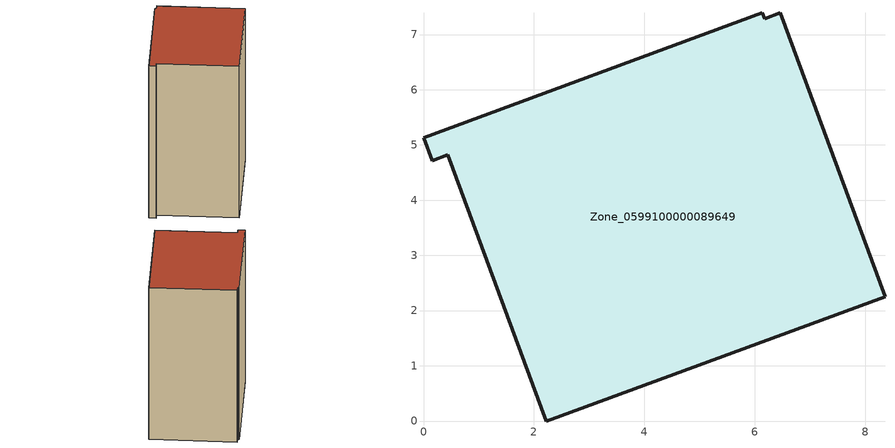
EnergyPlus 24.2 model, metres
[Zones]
Zone_0599100000089649
 floor ground (C_G): 6.18,7.29 6.46,7.39 8.36,2.25 2.22,0 0.44,4.82 0.16,4.71 0,5.13 6.14,7.39 z0
 wall outside (C_F): 6.14,7.39 0,5.13 0.16,4.71 0.44,4.82 2.22,0 8.36,2.25 6.46,7.39 6.18,7.29 6.14,7.39 z0:11.21
 roof outside (C_R): 6.18,7.29 6.14,7.39 0,5.13 0.16,4.71 0.44,4.82 2.22,0 8.36,2.25 6.46,7.39 z11.21
[BUILDING]
Pand.0599100000089649: North Axis=0; Terrain=City; Loads Convergence Tolerance Value=0.04; Temperature Convergence Tolerance Value=0.4; Solar Distribution=FullExterior; Maximum Number of Warmup Days=25; Minimum Number of Warmup Days=1
[Site:Location]
Rotterdam.The.Hague.AP_ZH_NLD Design_Conditions: Latitude=51.96; Longitude=4.45; Time Zone=1; Elevation=-4.5
[SITE:GROUNDTEMPERATURE:BUILDINGSURFACE]
18, 18, 18, 18, 18, 18, 18, 18, 18, 18, 18, 18
[MATERIAL] Thermal Absorptance=0.9; Solar Absorptance=0.7; Visible Absorptance=0.7
Name | Roughness | Thickness | Conductivity | Density | Specific Heat
G.TI.1946 | MediumSmooth | 0.15 | 1 | 540 | 1210
F.TI.1946 | Rough | 0.3 | 0.857143 | 1920 | 840
R.TI.1946 | MediumRough | 0.2 | 0.1 | 1500 | 1000
[CONSTRUCTION]
C_G: G.TI.1946
C_F: F.TI.1946
C_R: R.TI.1946
[ZONE]
Zone_0599100000089649: Type=1; Multiplier=1; Ceiling Height=Autocalculate; Volume=Autocalculate; Floor Area=autocalculate; Part of Total Floor Area=Yes
[ZONEINFILTRATION:DESIGNFLOWRATE]
Infil_Zone_0599100000089649: Zone or ZoneList or Space or SpaceList=Zone_0599100000089649; Schedule=AlwaysOn; Design Flow Rate Calculation Method=Flow/Area; Flow Rate per Floor Area=0.003; Constant Term Coefficient=1; Temperature Term Coefficient=0; Velocity Term Coefficient=0; Velocity Squared Term Coefficient=0
[HVACTEMPLATE:ZONE:IDEALLOADSAIRSYSTEM]
Zone_0599100000089649: Maximum Heating Supply Air Temperature=50; Minimum Cooling Supply Air Temperature=13; Maximum Heating Supply Air Humidity Ratio=0.0156; Minimum Cooling Supply Air Humidity Ratio=0.0077; Heating Limit=NoLimit; Cooling Limit=NoLimit; Dehumidification Control Type=ConstantSensibleHeatRatio; Cooling Sensible Heat Ratio=0.7; Dehumidification Setpoint=60; Humidification Control Type=None; Humidification Setpoint=30; Outdoor Air Method=None; Outdoor Air Flow Rate per Person=0.00944; Outdoor Air Flow Rate per Zone Floor Area=0; Outdoor Air Flow Rate per Zone=0; Demand Controlled Ventilation Type=None; Outdoor Air Economizer Type=NoEconomizer; Heat Recovery Type=None; Sensible Heat Recovery Effectiveness=0.7; Latent Heat Recovery Effectiveness=0.65
[ZONECONTROL:THERMOSTAT]
ThermostatControl_Zone_0599100000089649: Zone or ZoneList=Zone_0599100000089649; Control Type Schedule=DualSetpointControlType; Control 1=Thermostat_Zone_0599100000089649; Temperature Difference Between Cutout And Setpoint=0
[THERMOSTATSETPOINT:DUALSETPOINT]
Thermostat_Zone_0599100000089649: Heating Setpoint Temperature Schedule=HeatingSetpoint_Zone_0599100000089649; Cooling Setpoint Temperature Schedule=CoolingSetpoint_Zone_0599100000089649
[SCHEDULE:COMPACT]
HeatingSetpoint_Zone_0599100000089649: Through: 12/31, For: AllDays, Until: 24:00, 21
CoolingSetpoint_Zone_0599100000089649: Through: 12/31, For: AllDays, Until: 24:00, 24
DualSetpointControlType: Through: 12/31, For: AllDays, Until: 24:00, 4
AlwaysOn: Through: 12/31, For: AllDays, Until: 24:00, 1
